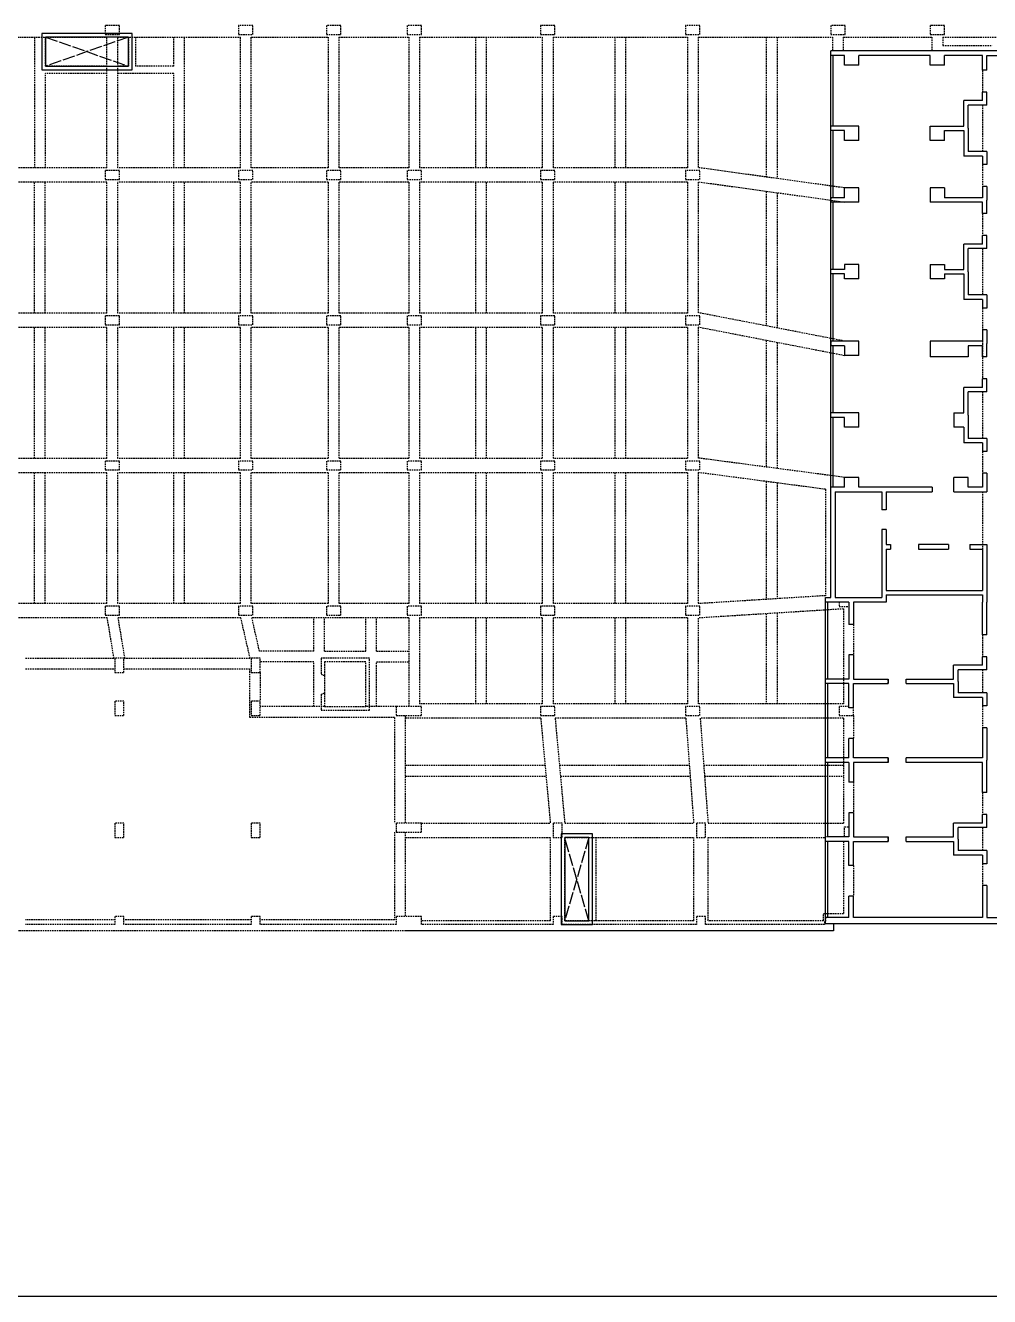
# Model space of a CAD drawing. Header units: millimetres. Extents: x 317501 to 2277231, y -321722 to 1186893.
# Drawn here: x 1970072 to 2023887, y 709518 to 780428 of the extents above; entities that cross this region are included whole.
import ezdxf

# ---------------------------------------------------------------- set-up
doc = ezdxf.new("R2010")
doc.units = ezdxf.units.MM
doc.header["$LTSCALE"] = 57
doc.linetypes.add('XS-지하주차장$0$DDOT', pattern=[14, 12, -1, 0, -1])
doc.linetypes.add('XS-지하주차장$0$HID', pattern=[2.3, 1.5, -0.8])
for name, color, linetype in [('XS-지하주차장$0$AWG', 5, 'XS-지하주차장$0$HID'), ('XS-지하주차장$0$B', 9, 'XS-지하주차장$0$HID'), ('XS-지하주차장$0$DA', 7, 'XS-지하주차장$0$HID'), ('XS-지하주차장$0$EL7', 7, 'Continuous'), ('XS-지하주차장$0$G', 4, 'XS-지하주차장$0$HID'), ('XS-지하주차장$0$OPEN', 9, 'XS-지하주차장$0$DDOT'), ('XS-지하주차장$0$W1-H', 11, 'XS-지하주차장$0$HID'), ('XS-지하주차장$0$W11', 40, 'Continuous'), ('XS-지하주차장$0$WG', 6, 'XS-지하주차장$0$HID')]:
    doc.layers.add(name, color=color, linetype=linetype)
doc.layers.add('XS-지하주차장$0$DEFPOINT', color=144, linetype='Continuous', plot=False)

# ---------------------------------------------------------------- blocks, each defined once
blk = doc.blocks.new('XS-지하주차장$0$B1-W')
at = {"layer": 'XS-지하주차장$0$W1-H'}
for p, q in [((26100, 50110), (26100, 49610)), ((26900, 50110), (26100, 50110)), ((26900, 49610), (26900, 50110)), ((33550, 50110), (33550, 49610)), ((34350, 50110), (33550, 50110)), ((34350, 49610), (34350, 50110)), ((38450, 50110), (38450, 49610)), ((39250, 50110), (38450, 50110)), ((39250, 49610), (39250, 50110)), ((42950, 50110), (42950, 49610)), ((43750, 50110), (42950, 50110)), ((43750, 49610), (43750, 50110)), ((50400, 50110), (50400, 49610)), ((51200, 50110), (50400, 50110)), ((51200, 49610), (51200, 50110)), ((58500, 50110), (58500, 49610)), ((59300, 50110), (58500, 50110)), ((59300, 49610), (59300, 50110)), ((66600, 50110), (66600, 49610)), ((67400, 50110), (66600, 50110)), ((67400, 49610), (67400, 50110)), ((72150, 50110), (72150, 49610)), ((72950, 50110), (72150, 50110)), ((72950, 49610), (72950, 50110)), ((26100, 49610), (26900, 49610)), ((33550, 49610), (34350, 49610)), ((38450, 49610), (39250, 49610)), ((42950, 49610), (43750, 49610)), ((50400, 49610), (51200, 49610)), ((58500, 49610), (59300, 49610)), ((66600, 49610), (67400, 49610)), ((72150, 49610), (72950, 49610)), ((66600, 48440), (66600, 48690)), ((76805, 48690), (66600, 48690)), ((67365, 48440), (66600, 48440)), ((67365, 47890), (67365, 48440)), ((68165, 47890), (68165, 48440)), ((72150, 48440), (68165, 48440)), ((72150, 47890), (72150, 48440)), ((75065, 48440), (72950, 48440)), ((72950, 47890), (72950, 48440)), ((75065, 47615), (75065, 48440)), ((75315, 48440), (76805, 48440)), ((75315, 47615), (75315, 48440)), ((68165, 47890), (67365, 47890)), ((72950, 47890), (72150, 47890)), ((75315, 47615), (75065, 47615)), ((75065, 45915), (75065, 46395)), ((75315, 46395), (75065, 46395)), ((75315, 45665), (75315, 46395)), ((74025, 44495), (74025, 45915)), ((75065, 45915), (74025, 45915)), ((74275, 44370), (74275, 45665)), ((75315, 45665), (74275, 45665)), ((66600, 44245), (66600, 44495)), ((68165, 44495), (66600, 44495)), ((67365, 44245), (66600, 44245)), ((67365, 43695), (67365, 44245)), ((68165, 43695), (68165, 44495)), ((72150, 44495), (74025, 44495)), ((72150, 43695), (72150, 44495)), ((72950, 44245), (74025, 44245)), ((72950, 43695), (72950, 44245)), ((74025, 44245), (74025, 42825)), ((74275, 44370), (74275, 43075)), ((68165, 43695), (67365, 43695)), ((72950, 43695), (72150, 43695)), ((75065, 42825), (74025, 42825)), ((75315, 43075), (74275, 43075)), ((75065, 42825), (75065, 42345)), ((75315, 43075), (75315, 42345)), ((26100, 42010), (26100, 41510)), ((26900, 42010), (26100, 42010)), ((26900, 41510), (26900, 42010)), ((33550, 42010), (33550, 41510)), ((34350, 42010), (33550, 42010)), ((34350, 41510), (34350, 42010)), ((38450, 42010), (38450, 41510)), ((39250, 42010), (38450, 42010)), ((39250, 41510), (39250, 42010)), ((42950, 42010), (42950, 41510)), ((43750, 42010), (42950, 42010)), ((43750, 41510), (43750, 42010)), ((50400, 42010), (50400, 41510)), ((51200, 42010), (50400, 42010)), ((51200, 41510), (51200, 42010)), ((58500, 42010), (58500, 41510)), ((59300, 42010), (58500, 42010)), ((59300, 41510), (59300, 42010)), ((75315, 42345), (75065, 42345)), ((26100, 41510), (26900, 41510)), ((33550, 41510), (34350, 41510)), ((38450, 41510), (39250, 41510)), ((42950, 41510), (43750, 41510)), ((50400, 41510), (51200, 41510)), ((58500, 41510), (59300, 41510)), ((67365, 40495), (66600, 40495)), ((66600, 40495), (66600, 40245)), ((68165, 41045), (67365, 41045)), ((67365, 40495), (67365, 41045)), ((68165, 40245), (68165, 41045)), ((72150, 41045), (72150, 40245)), ((72950, 41045), (72150, 41045)), ((72950, 41045), (72950, 40495)), ((75065, 40495), (72950, 40495)), ((75065, 41125), (75065, 40495)), ((75315, 41125), (75065, 41125)), ((75315, 41125), (75315, 40370)), ((68165, 40245), (66600, 40245)), ((75065, 40245), (72150, 40245)), ((75065, 39615), (75065, 40245)), ((75315, 39615), (75315, 40370)), ((75315, 39615), (75065, 39615)), ((75065, 37915), (75065, 38395)), ((75315, 38395), (75065, 38395)), ((75315, 37665), (75315, 38395)), ((74025, 36495), (74025, 37915)), ((75065, 37915), (74025, 37915)), ((74275, 36370), (74275, 37665)), ((75315, 37665), (74275, 37665)), ((66600, 36245), (66600, 36495)), ((67365, 36495), (66600, 36495)), ((67365, 36245), (66600, 36245)), ((68165, 36770), (67365, 36770)), ((67365, 36770), (67365, 36495)), ((67365, 35970), (67365, 36245)), ((68165, 35970), (68165, 36770)), ((72150, 36770), (72150, 35970)), ((72150, 36770), (72950, 36770)), ((72950, 36770), (72950, 36495)), ((72950, 36495), (74025, 36495)), ((72950, 36245), (74025, 36245)), ((72950, 36245), (72950, 35970)), ((74025, 36245), (74025, 34825)), ((74275, 36370), (74275, 35075)), ((68165, 35970), (67365, 35970)), ((72950, 35970), (72150, 35970)), ((75065, 34825), (74025, 34825)), ((75315, 35075), (74275, 35075)), ((75065, 34825), (75065, 34345)), ((75315, 35075), (75315, 34345)), ((75315, 34345), (75065, 34345)), ((26100, 33910), (26100, 33410)), ((26900, 33910), (26100, 33910)), ((26100, 33410), (26900, 33410)), ((26900, 33410), (26900, 33910)), ((33550, 33910), (33550, 33410)), ((34350, 33910), (33550, 33910)), ((33550, 33410), (34350, 33410)), ((34350, 33410), (34350, 33910)), ((38450, 33910), (38450, 33410)), ((39250, 33910), (38450, 33910)), ((38450, 33410), (39250, 33410)), ((39250, 33410), (39250, 33910)), ((42950, 33910), (42950, 33410)), ((43750, 33910), (42950, 33910)), ((42950, 33410), (43750, 33410)), ((43750, 33410), (43750, 33910)), ((50400, 33910), (50400, 33410)), ((51200, 33910), (50400, 33910)), ((50400, 33410), (51200, 33410)), ((51200, 33410), (51200, 33910)), ((58500, 33910), (58500, 33410)), ((59300, 33910), (58500, 33910)), ((58500, 33410), (59300, 33410)), ((59300, 33410), (59300, 33910)), ((75065, 33125), (75065, 32495)), ((75315, 33125), (75065, 33125)), ((75315, 33125), (75315, 32370)), ((68165, 32495), (66600, 32495)), ((66600, 32495), (66600, 32245)), ((67365, 32245), (66600, 32245)), ((67365, 32245), (67365, 31695)), ((68165, 31695), (68165, 32495)), ((75065, 32495), (72150, 32495)), ((72150, 32495), (72150, 31615)), ((75065, 32245), (74275, 32245)), ((74275, 32245), (74275, 31615)), ((75065, 31615), (75065, 32245)), ((75315, 31615), (75315, 32370)), ((68165, 31695), (67365, 31695)), ((74275, 31615), (72150, 31615)), ((75315, 31615), (75065, 31615)), ((74025, 28495), (74025, 29915)), ((75065, 29915), (74025, 29915)), ((75065, 29915), (75065, 30395)), ((75315, 30395), (75065, 30395)), ((75315, 29665), (75315, 30395)), ((74275, 28370), (74275, 29665)), ((75315, 29665), (74275, 29665)), ((66600, 28245), (66600, 28495)), ((68165, 28495), (66600, 28495)), ((68165, 27695), (68165, 28495)), ((73475, 28495), (74025, 28495)), ((73475, 28495), (73475, 27695)), ((74275, 28370), (74275, 27075)), ((67365, 28245), (66600, 28245)), ((67365, 27695), (67365, 28245)), ((68165, 27695), (67365, 27695)), ((74025, 27695), (73475, 27695)), ((74025, 27695), (74025, 26825)), ((75315, 27075), (74275, 27075)), ((75315, 27075), (75315, 26345)), ((75065, 26825), (74025, 26825)), ((75065, 26825), (75065, 26345)), ((75315, 26345), (75065, 26345)), ((26100, 25810), (26100, 25310)), ((26900, 25810), (26100, 25810)), ((26900, 25310), (26900, 25810)), ((33550, 25810), (33550, 25310)), ((34350, 25810), (33550, 25810)), ((34350, 25310), (34350, 25810)), ((38450, 25810), (38450, 25310)), ((39250, 25810), (38450, 25810)), ((39250, 25310), (39250, 25810)), ((42950, 25810), (42950, 25310)), ((43750, 25810), (42950, 25810)), ((43750, 25310), (43750, 25810)), ((50400, 25810), (50400, 25310)), ((51200, 25810), (50400, 25810)), ((51200, 25310), (51200, 25810)), ((58500, 25810), (58500, 25310)), ((59300, 25810), (58500, 25810)), ((59300, 25310), (59300, 25810)), ((26100, 25310), (26900, 25310)), ((33550, 25310), (34350, 25310)), ((38450, 25310), (39250, 25310)), ((42950, 25310), (43750, 25310)), ((50400, 25310), (51200, 25310)), ((58500, 25310), (59300, 25310)), ((68165, 24895), (67365, 24895)), ((67365, 24345), (67365, 24895)), ((68165, 24345), (68165, 24895)), ((74275, 24895), (73475, 24895)), ((73475, 24095), (73475, 24895)), ((74275, 24345), (74275, 24895)), ((75065, 25125), (75065, 24345)), ((75315, 25125), (75065, 25125)), ((75315, 25125), (75315, 24095)), ((67365, 24345), (66600, 24345)), ((66600, 18195), (66600, 24345)), ((72265, 24345), (68165, 24345)), ((72265, 24345), (72265, 24095)), ((75065, 24345), (74275, 24345)), ((66850, 24095), (69450, 24095)), ((66850, 24095), (66850, 18195)), ((69450, 24095), (69450, 23095)), ((69700, 24095), (72265, 24095)), ((69700, 24095), (69700, 23095)), ((73475, 24095), (75315, 24095)), ((69700, 23095), (69450, 23095)), ((69450, 21985), (69450, 18195)), ((69700, 21985), (69450, 21985)), ((69700, 21985), (69700, 21145)), ((69700, 21145), (69930, 21145)), ((69700, 20895), (69700, 18595)), ((69700, 20895), (69930, 20895)), ((69930, 21145), (69930, 20895)), ((73165, 21145), (71500, 21145)), ((71500, 21145), (71500, 20895)), ((71500, 20895), (73165, 20895)), ((73165, 21145), (73165, 20895)), ((74355, 21145), (75315, 21145)), ((74355, 21145), (74355, 20895)), ((74355, 20895), (75065, 20895)), ((75065, 20895), (75065, 18595)), ((75315, 21145), (75315, 17945)), ((69700, 18595), (75065, 18595)), ((66300, 17945), (66300, 18195)), ((66300, 18195), (66600, 18195)), ((67065, 17945), (66300, 17945)), ((66850, 18195), (69450, 18195)), ((67065, 17945), (67065, 17695)), ((67865, 17945), (67865, 16700)), ((69700, 17945), (67865, 17945)), ((69700, 18345), (69700, 17945)), ((69700, 18345), (75065, 18345)), ((75065, 18345), (75065, 17945)), ((75065, 16115), (75065, 17945)), ((75315, 16115), (75315, 17945)), ((26100, 17710), (26100, 17210)), ((26900, 17710), (26100, 17710)), ((26100, 17210), (26900, 17210)), ((26900, 17210), (26900, 17710)), ((33550, 17710), (33550, 17210)), ((34350, 17710), (33550, 17710)), ((33550, 17210), (34350, 17210)), ((34350, 17210), (34350, 17710)), ((38450, 17710), (38450, 17210)), ((39250, 17710), (38450, 17710)), ((38450, 17210), (39250, 17210)), ((39250, 17210), (39250, 17710)), ((42950, 17710), (42950, 17210)), ((43750, 17710), (42950, 17710)), ((42950, 17210), (43750, 17210)), ((43750, 17210), (43750, 17710)), ((50400, 17710), (50400, 17210)), ((51200, 17710), (50400, 17710)), ((50400, 17210), (51200, 17210)), ((51200, 17210), (51200, 17710)), ((58500, 17710), (58500, 17210)), ((59300, 17710), (58500, 17710)), ((58500, 17210), (59300, 17210)), ((59300, 17210), (59300, 17710)), ((67065, 17695), (67615, 17695)), ((67615, 17695), (67615, 16700)), ((67865, 16700), (67615, 16700)), ((75315, 16115), (75065, 16115)), ((67865, 14990), (67615, 14990)), ((67615, 14990), (67615, 13645)), ((67865, 14990), (67865, 13645)), ((75065, 14415), (75065, 14895)), ((75315, 14895), (75065, 14895)), ((75315, 14165), (75315, 14895)), ((27150, 14810), (26650, 14810)), ((26650, 14810), (26650, 14010)), ((27150, 14010), (27150, 14810)), ((34750, 14810), (34250, 14810)), ((34250, 14810), (34250, 14010)), ((34750, 14010), (34750, 14810)), ((40850, 14810), (38150, 14810)), ((38150, 14810), (38150, 13915)), ((40650, 14610), (38350, 14610)), ((38350, 14610), (38350, 13865)), ((40650, 12110), (40650, 14610)), ((40850, 11910), (40850, 14810)), ((73455, 13645), (73455, 14415)), ((75065, 14415), (73455, 14415)), ((26650, 14010), (27150, 14010)), ((34250, 14010), (34750, 14010)), ((38150, 13915), (38300, 13865)), ((38300, 13865), (38350, 13865)), ((66300, 13395), (66300, 13645)), ((67615, 13645), (66300, 13645)), ((67865, 13645), (69800, 13645)), ((69800, 13395), (69800, 13645)), ((70800, 13645), (73455, 13645)), ((70800, 13395), (70800, 13645)), ((73705, 13520), (73705, 14165)), ((75315, 14165), (73705, 14165)), ((73705, 13520), (73705, 12875)), ((38150, 12805), (38300, 12855)), ((38150, 12805), (38150, 11910)), ((38300, 12855), (38350, 12855)), ((38350, 12855), (38350, 12110)), ((67615, 13395), (66300, 13395)), ((67615, 12110), (67615, 13395)), ((67865, 12110), (67865, 13395)), ((67865, 13395), (69800, 13395)), ((70800, 13395), (73455, 13395)), ((73455, 13395), (73455, 12625)), ((75315, 12875), (73705, 12875)), ((75315, 12875), (75315, 12145)), ((27150, 12410), (26650, 12410)), ((26650, 12410), (26650, 11610)), ((27150, 11610), (27150, 12410)), ((34750, 12410), (34250, 12410)), ((34250, 12410), (34250, 11610)), ((34750, 11610), (34750, 12410)), ((38350, 12110), (40650, 12110)), ((42350, 12110), (42350, 11610)), ((43750, 12110), (42350, 12110)), ((43750, 11610), (43750, 12110)), ((50400, 12110), (50400, 11610)), ((51200, 12110), (50400, 12110)), ((51200, 11610), (51200, 12110)), ((58500, 12110), (58500, 11610)), ((59300, 12110), (58500, 12110)), ((59300, 11610), (59300, 12110)), ((67615, 12110), (67065, 12110)), ((67065, 12110), (67065, 11610)), ((67865, 11610), (67865, 12110)), ((75065, 12625), (73455, 12625)), ((75065, 12625), (75065, 12145)), ((75315, 12145), (75065, 12145)), ((26650, 11610), (27150, 11610)), ((34250, 11610), (34750, 11610)), ((38150, 11910), (40850, 11910)), ((42350, 11610), (43750, 11610)), ((50400, 11610), (51200, 11610)), ((58500, 11610), (59300, 11610)), ((67065, 11610), (67865, 11610)), ((75065, 10925), (75065, 9245)), ((75315, 10925), (75065, 10925)), ((75315, 10925), (75315, 9120)), ((67865, 10340), (67615, 10340)), ((67615, 9245), (67615, 10340)), ((67865, 9245), (67865, 10340)), ((66300, 8995), (66300, 9245)), ((67615, 9245), (66300, 9245)), ((69800, 9245), (67865, 9245)), ((69800, 8995), (69800, 9245)), ((75065, 9245), (70800, 9245)), ((70800, 8995), (70800, 9245)), ((67615, 8995), (66300, 8995)), ((67615, 8995), (67615, 7900)), ((67865, 8995), (67865, 7900)), ((69800, 8995), (67865, 8995)), ((75065, 8995), (70800, 8995)), ((75065, 7315), (75065, 8995)), ((75315, 7315), (75315, 9120)), ((67865, 7900), (67615, 7900)), ((75315, 7315), (75065, 7315)), ((67865, 6190), (67615, 6190)), ((67615, 6190), (67615, 5395)), ((67865, 6190), (67865, 4845)), ((75065, 5615), (75065, 6095)), ((75315, 6095), (75065, 6095)), ((75315, 5365), (75315, 6095)), ((27150, 5610), (26650, 5610)), ((26650, 5610), (26650, 4810)), ((27150, 4810), (27150, 5610)), ((34750, 5610), (34250, 5610)), ((34250, 5610), (34250, 4810)), ((34750, 4810), (34750, 5610)), ((42350, 5610), (42350, 5110)), ((43750, 5610), (42350, 5610)), ((42350, 5110), (43750, 5110)), ((43750, 5110), (43750, 5610)), ((51600, 5610), (51100, 5610)), ((51100, 5610), (51100, 4810)), ((51600, 4810), (51600, 5610)), ((59600, 5610), (59100, 5610)), ((59100, 5610), (59100, 4810)), ((59600, 4810), (59600, 5610)), ((67365, 4845), (67365, 5395)), ((67365, 5395), (67615, 5395)), ((73455, 4845), (73455, 5615)), ((75065, 5615), (73455, 5615)), ((73705, 4720), (73705, 5365)), ((75315, 5365), (73705, 5365)), ((26650, 4810), (27150, 4810)), ((34250, 4810), (34750, 4810)), ((51100, 4810), (51600, 4810)), ((59100, 4810), (59600, 4810)), ((66300, 4595), (66300, 4845)), ((67365, 4845), (66300, 4845)), ((67615, 4595), (66300, 4595)), ((67615, 3250), (67615, 4595)), ((67865, 4845), (69800, 4845)), ((67865, 3250), (67865, 4595)), ((67865, 4595), (69800, 4595)), ((69800, 4595), (69800, 4845)), ((70800, 4845), (73455, 4845)), ((70800, 4595), (70800, 4845)), ((70800, 4595), (73455, 4595)), ((73455, 4595), (73455, 3825)), ((73705, 4720), (73705, 4075)), ((75065, 3825), (73455, 3825)), ((75315, 4075), (73705, 4075)), ((75065, 3825), (75065, 3345)), ((75315, 4075), (75315, 3345)), ((67865, 3250), (67615, 3250)), ((75315, 3345), (75065, 3345)), ((67865, 1540), (67615, 1540)), ((67615, 350), (67615, 1540)), ((67865, 350), (67865, 1540)), ((75065, 2125), (75065, 350)), ((75315, 2125), (75065, 2125)), ((75315, 2125), (75315, 350)), ((27150, 410), (26650, 410)), ((26650, 410), (26650, -40)), ((27150, -40), (27150, 410)), ((34750, 410), (34250, 410)), ((34250, 410), (34250, -40)), ((34750, -40), (34750, 410)), ((43750, 410), (42350, 410)), ((42350, 410), (42350, -40)), ((43750, -40), (43750, 410)), ((51600, 410), (51100, 410)), ((51100, 410), (51100, -40)), ((51600, -40), (51600, 410)), ((59600, 410), (59100, 410)), ((59100, 410), (59100, -40)), ((59600, -40), (59600, 410)), ((66300, 110), (66250, 110)), ((66250, 110), (66250, -40)), ((67615, 350), (66300, 350)), ((66300, 350), (66300, 110)), ((75065, 350), (67865, 350)), ((75315, 350), (76805, 350)), ((66750, -390), (10505, -390)), ((26650, -40), (21650, -40)), ((34250, -40), (27150, -40)), ((42350, -40), (34750, -40)), ((51100, -40), (43750, -40)), ((59100, -40), (51600, -40)), ((66250, -40), (59600, -40)), ((76355, 0), (66750, 0)), ((66750, 0), (66750, -390))]:
    blk.add_line(p, q, dxfattribs=at)
blk = doc.blocks.new('XS-지하주차장$0$104')
at = {"layer": 'XS-지하주차장$0$W11'}
for p, q in [((0, 10205), (24885, 10205)), ((0, 10205), (0, 0)), ((250, 8715), (250, 10065)), ((250, 10065), (24885, 10065)), ((24885, 10265), (30045, 10265)), ((24885, 10265), (24885, 10205)), ((24885, 10065), (48340, 10065)), ((30045, 10265), (30045, 10205)), ((30045, 10205), (48690, 10205)), ((48340, 8715), (48340, 10065)), ((48690, 10205), (48690, -300)), ((1075, 8715), (250, 8715)), ((1075, 8715), (1075, 8465)), ((3025, 8715), (2295, 8715)), ((2295, 8715), (2295, 8465)), ((3025, 8715), (3025, 7675)), ((5615, 8715), (6345, 8715)), ((5615, 8715), (5615, 7675)), ((6345, 8715), (6345, 8465)), ((7565, 8715), (8320, 8715)), ((7565, 8715), (7565, 8465)), ((9075, 8715), (8320, 8715)), ((9075, 8715), (9075, 8465)), ((11025, 8715), (10295, 8715)), ((10295, 8715), (10295, 8465)), ((11025, 8715), (11025, 7675)), ((13615, 8715), (14345, 8715)), ((13615, 8715), (13615, 7675)), ((14345, 8715), (14345, 8465)), ((15565, 8715), (16320, 8715)), ((15565, 8715), (15565, 8465)), ((17075, 8715), (16320, 8715)), ((17075, 8715), (17075, 8465)), ((19025, 8715), (18295, 8715)), ((18295, 8715), (18295, 8465)), ((19025, 8715), (19025, 7675)), ((21615, 8715), (22345, 8715)), ((21615, 8715), (21615, 7675)), ((22345, 8715), (22345, 8465)), ((23565, 8715), (24595, 8715)), ((23565, 8715), (23565, 8465)), ((24595, 6875), (24595, 8715)), ((27545, 8715), (30745, 8715)), ((27545, 7755), (27545, 8715)), ((32575, 8715), (30745, 8715)), ((32575, 8715), (32575, 8465)), ((34525, 8715), (33795, 8715)), ((33795, 8715), (33795, 8465)), ((34525, 8715), (34525, 7105)), ((35815, 8715), (36545, 8715)), ((35815, 8715), (35815, 7105)), ((36545, 8715), (36545, 8465)), ((37765, 8715), (39570, 8715)), ((37765, 8715), (37765, 8465)), ((41375, 8715), (39570, 8715)), ((41375, 8715), (41375, 8465)), ((43325, 8715), (42595, 8715)), ((42595, 8715), (42595, 8465)), ((43325, 8715), (43325, 7105)), ((44615, 8715), (45345, 8715)), ((44615, 8715), (44615, 7105)), ((45345, 8715), (45345, 8465)), ((46565, 8715), (48340, 8715)), ((46565, 8715), (46565, 8465)), ((1075, 8465), (250, 8465)), ((250, 8465), (250, 6350)), ((2775, 8465), (2295, 8465)), ((2775, 8465), (2775, 7425)), ((5865, 8465), (6345, 8465)), ((5865, 8465), (5865, 7425)), ((7565, 8465), (8195, 8465)), ((8195, 8465), (8195, 6350)), ((8445, 8465), (8445, 5550)), ((9075, 8465), (8445, 8465)), ((10775, 8465), (10295, 8465)), ((10775, 8465), (10775, 7425)), ((13865, 8465), (14345, 8465)), ((13865, 8465), (13865, 7425)), ((15565, 8465), (16195, 8465)), ((16195, 8465), (16195, 5550)), ((16445, 8465), (16445, 7675)), ((17075, 8465), (16445, 8465)), ((18775, 8465), (18295, 8465)), ((18775, 8465), (18775, 7425)), ((21865, 8465), (22345, 8465)), ((21865, 8465), (21865, 7425)), ((23565, 8465), (24345, 8465)), ((24345, 8465), (24345, 7675)), ((27795, 8465), (30095, 8465)), ((27795, 7755), (27795, 8465)), ((30095, 3100), (30095, 8465)), ((30345, 3100), (30345, 8465)), ((30345, 8465), (30745, 8465)), ((32575, 8465), (30745, 8465)), ((34275, 8465), (33795, 8465)), ((34275, 8465), (34275, 6855)), ((36065, 8465), (36545, 8465)), ((36065, 8465), (36065, 6855)), ((37765, 8465), (39445, 8465)), ((39445, 8465), (39445, 4200)), ((39695, 8465), (39695, 4200)), ((41375, 8465), (39695, 8465)), ((43075, 8465), (42595, 8465)), ((43075, 8465), (43075, 6855)), ((44865, 8465), (45345, 8465)), ((44865, 8465), (44865, 6855)), ((46565, 8465), (48340, 8465)), ((48340, 8465), (48340, 1265)), ((4195, 7425), (2775, 7425)), ((4320, 7675), (3025, 7675)), ((4195, 5550), (4195, 7425)), ((4320, 7675), (5615, 7675)), ((4445, 7425), (5865, 7425)), ((4445, 6350), (4445, 7425)), ((12195, 7425), (10775, 7425)), ((12320, 7675), (11025, 7675)), ((12195, 6350), (12195, 7425)), ((12320, 7675), (13615, 7675)), ((12445, 6350), (12445, 7425)), ((12445, 7425), (13865, 7425)), ((16445, 7675), (17075, 7675)), ((17075, 7675), (17075, 5550)), ((20195, 7425), (18775, 7425)), ((20320, 7675), (19025, 7675)), ((20195, 6875), (20195, 7425)), ((20320, 7675), (21615, 7675)), ((20995, 7425), (21865, 7425)), ((20995, 7425), (20995, 6875)), ((24345, 7675), (23795, 7675)), ((23795, 7675), (23795, 6875)), ((27545, 7755), (27795, 7755)), ((35170, 7105), (34525, 7105)), ((35170, 7105), (35815, 7105)), ((43970, 7105), (43325, 7105)), ((43970, 7105), (44615, 7105)), ((20195, 6875), (20995, 6875)), ((24595, 6875), (23795, 6875)), ((27545, 6565), (27545, 4900)), ((27545, 6565), (27795, 6565)), ((27795, 4900), (27795, 6565)), ((35045, 6855), (34275, 6855)), ((35045, 4200), (35045, 6855)), ((35295, 6855), (36065, 6855)), ((35295, 4200), (35295, 6855)), ((43845, 6855), (43075, 6855)), ((43845, 4200), (43845, 6855)), ((44095, 6855), (44865, 6855)), ((44095, 4200), (44095, 6855)), ((800, 6350), (250, 6350)), ((800, 6350), (800, 5550)), ((4995, 6350), (4445, 6350)), ((4995, 6350), (4995, 5550)), ((7645, 6350), (8195, 6350)), ((7645, 6350), (7645, 5550)), ((11920, 6350), (12195, 6350)), ((11920, 5550), (11920, 6350)), ((12445, 6350), (12720, 6350)), ((12720, 6350), (12720, 5550)), ((250, 5550), (250, 1565)), ((800, 5550), (250, 5550)), ((4995, 5550), (4195, 5550)), ((7645, 5550), (8445, 5550)), ((11920, 5550), (12720, 5550)), ((16195, 5550), (17075, 5550)), ((24345, 5665), (24345, 1565)), ((24345, 5665), (24595, 5665)), ((24595, 3100), (24595, 5665)), ((27545, 4900), (27795, 4900)), ((35295, 4200), (35045, 4200)), ((39695, 4200), (39445, 4200)), ((44095, 4200), (43845, 4200)), ((24595, 3100), (25595, 3100)), ((24595, 250), (24595, 2850)), ((24595, 2850), (25595, 2850)), ((25595, 3100), (25595, 2850)), ((26705, 3100), (27545, 3100)), ((26705, 3100), (26705, 2850)), ((26705, 2850), (30495, 2850)), ((27545, 3330), (27795, 3330)), ((27545, 3100), (27545, 3330)), ((27795, 3100), (27795, 3330)), ((27795, 3100), (30095, 3100)), ((30345, 3100), (30745, 3100)), ((30495, 250), (30495, 2850)), ((30745, 3100), (30745, 1265)), ((35045, 1265), (35045, 3200)), ((35045, 3200), (35295, 3200)), ((35295, 1265), (35295, 3200)), ((39445, 3200), (39695, 3200)), ((39445, 3200), (39445, 1265)), ((39695, 3200), (39695, 1265)), ((43845, 1265), (43845, 3200)), ((43845, 3200), (44095, 3200)), ((44095, 1265), (44095, 3200)), ((800, 1565), (250, 1565)), ((800, 1565), (800, 765)), ((4995, 1565), (4195, 1565)), ((4195, 1565), (4195, 140)), ((4995, 1565), (4995, 765)), ((8445, 1565), (7645, 1565)), ((7645, 1565), (7645, 765)), ((8445, 1565), (8445, 140)), ((12720, 1565), (11920, 1565)), ((11920, 1565), (11920, 765)), ((12720, 1565), (12720, 765)), ((16995, 1565), (16195, 1565)), ((16195, 1565), (16195, 140)), ((16995, 1565), (16995, 765)), ((20995, 1565), (20195, 1565)), ((20195, 1565), (20195, 140)), ((20995, 1565), (20995, 765)), ((24345, 1565), (23795, 1565)), ((23795, 1565), (23795, 765)), ((800, 765), (250, 765)), ((250, 765), (250, 140)), ((4995, 765), (4445, 765)), ((4445, 765), (4445, 140)), ((8195, 765), (7645, 765)), ((8195, 765), (8195, 140)), ((11920, 765), (12195, 765)), ((12195, 765), (12195, 140)), ((12720, 765), (12445, 765)), ((12445, 765), (12445, 140)), ((16445, 765), (16445, 140)), ((16445, 765), (16995, 765)), ((20995, 765), (20445, 765)), ((20445, 765), (20445, 140)), ((24345, 765), (23795, 765)), ((24345, 765), (24345, 140)), ((30745, 1265), (31990, 1265)), ((30745, 1015), (30745, -160)), ((30745, 1015), (31980, 1015)), ((31990, 1265), (31990, 1015)), ((33700, 1265), (35045, 1265)), ((33700, 1265), (33700, 1015)), ((33700, 1015), (35045, 1015)), ((35045, 1015), (35045, -160)), ((36640, 1265), (35295, 1265)), ((36640, 1015), (35295, 1015)), ((35295, 1015), (35295, -160)), ((36640, 1265), (36640, 1015)), ((39445, 1265), (38350, 1265)), ((38350, 1265), (38350, 1015)), ((39445, 1015), (38350, 1015)), ((39445, 1015), (39445, -160)), ((39695, 1265), (40790, 1265)), ((39695, 1015), (39695, -160)), ((39695, 1015), (40790, 1015)), ((40790, 1265), (40790, 1015)), ((42500, 1265), (43845, 1265)), ((42500, 1265), (42500, 1015)), ((42500, 1015), (43845, 1015)), ((43845, 1015), (43845, -160)), ((45440, 1265), (44095, 1265)), ((45440, 1015), (44095, 1015)), ((44095, 1015), (44095, -160)), ((45440, 1265), (45440, 1015)), ((48340, 1265), (47150, 1265)), ((47150, 1265), (47150, 1015)), ((48340, 1015), (47150, 1015)), ((48340, 1015), (48340, -160)), ((4195, 140), (250, 140)), ((8195, 140), (4445, 140)), ((12195, 140), (8445, 140)), ((16195, 140), (12445, 140)), ((20195, 140), (16445, 140)), ((24345, 140), (20445, 140)), ((24595, 250), (30495, 250)), ((30495, 0), (0, 0)), ((30495, -300), (30495, 0)), ((48690, -300), (30495, -300)), ((35045, -160), (30745, -160)), ((39445, -160), (35295, -160)), ((43845, -160), (39695, -160)), ((48340, -160), (44095, -160))]:
    blk.add_line(p, q, dxfattribs=at)

msp = doc.modelspace()

# ---------------------------------------------------------------- linework, layer by layer
at = {"layer": 'XS-지하주차장$0$AWG'}
for p, q in [((2021271.6, 779307.6), (2024036.6, 779307.6)), ((2023486.6, 777932.6), (2023486.6, 776712.6)), ((2023486.6, 775982.6), (2023486.6, 773392.6)), ((2023486.6, 772662.6), (2023486.6, 771442.6)), ((2023486.6, 769932.6), (2023486.6, 768712.6)), ((2023486.6, 767982.6), (2023486.6, 765392.6)), ((2023486.6, 764662.6), (2023486.6, 760712.6)), ((2023486.6, 759982.6), (2023486.6, 757392.6)), ((2023486.6, 756662.6), (2023486.6, 755442.6)), ((2014721.6, 754549.7), (2014721.6, 748615.6)), ((2023486.6, 754412.6), (2023486.6, 751212.6)), ((2015736.6, 747877.4), (2015736.6, 742577.6)), ((2016286.6, 747017.6), (2016286.6, 745307.6)), ((2023486.6, 746432.6), (2023486.6, 745212.6)), ((2023486.6, 744482.6), (2023486.6, 743192.6)), ((2023486.6, 742462.6), (2023486.6, 741242.6)), ((2015736.6, 741777.6), (2015736.6, 735927.6)), ((2016286.6, 741927.6), (2016286.6, 740657.6)), ((2016286.6, 738217.6), (2016286.6, 736507.6)), ((2023486.6, 737632.6), (2023486.6, 736412.6)), ((2023486.6, 735682.6), (2023486.6, 734392.6)), ((2015736.6, 734912.6), (2015736.6, 730867.6)), ((2016286.6, 733567.6), (2016286.6, 731857.6)), ((2023486.6, 733662.6), (2023486.6, 732442.6))]:
    msp.add_line(p, q, dxfattribs=at)
at = {"layer": 'XS-지하주차장$0$B'}
for p, q in [((1970596.6, 772477.6), (1970596.6, 779777.6)), ((1971196.6, 778152.6), (1971196.6, 779777.6)), ((1975821.6, 779777.6), (1975821.6, 778152.6)), ((1976221.6, 779777.6), (1976221.6, 778152.6)), ((1978346.6, 778152.6), (1978346.6, 779777.6)), ((1978946.6, 772477.6), (1978946.6, 779777.6)), ((1995196.6, 779777.6), (1995196.6, 772477.6)), ((1995796.6, 779777.6), (1995796.6, 772477.6)), ((2002971.6, 779777.6), (2002971.6, 772477.6)), ((2003571.6, 779777.6), (2003571.6, 772477.6)), ((2011421.6, 779777.6), (2011421.6, 771972.6)), ((2012021.6, 779777.6), (2012021.6, 771889.7)), ((1974621.6, 778152.6), (1971196.6, 778152.6)), ((1975821.6, 778152.6), (1975221.6, 778152.6)), ((1978346.6, 778152.6), (1976221.6, 778152.6)), ((1974621.6, 777752.6), (1971196.6, 777752.6)), ((1971196.6, 772477.6), (1971196.6, 777752.6)), ((1978346.6, 777752.6), (1975221.6, 777752.6)), ((1978346.6, 772477.6), (1978346.6, 777752.6)), ((1970571.6, 764377.6), (1970571.6, 771677.6)), ((1971171.6, 764377.6), (1971171.6, 771677.6)), ((1978346.6, 764377.6), (1978346.6, 771677.6)), ((1978946.6, 764377.6), (1978946.6, 771677.6)), ((1995196.6, 771677.6), (1995196.6, 764377.6)), ((1995796.6, 771677.6), (1995796.6, 764377.6)), ((2002971.6, 771677.6), (2002971.6, 764377.6)), ((2003571.6, 771677.6), (2003571.6, 764377.6)), ((2011421.6, 771165), (2011421.6, 763670.9)), ((2012021.6, 771082), (2012021.6, 763554.5)), ((1970571.6, 756277.6), (1970571.6, 763577.6)), ((1971171.6, 756277.6), (1971171.6, 763577.6)), ((1978346.6, 756277.6), (1978346.6, 763577.6)), ((1978946.6, 756277.6), (1978946.6, 763577.6)), ((1995196.6, 763577.6), (1995196.6, 756277.6)), ((1995796.6, 763577.6), (1995796.6, 756277.6)), ((2002971.6, 763577.6), (2002971.6, 756277.6)), ((2003571.6, 763577.6), (2003571.6, 756277.6)), ((2011421.6, 762856), (2011421.6, 755795.1)), ((2012021.6, 762739.6), (2012021.6, 755715.9)), ((1970571.6, 748177.6), (1970571.6, 755477.6)), ((1971171.6, 748177.6), (1971171.6, 755477.6)), ((1978346.6, 748177.6), (1978346.6, 755477.6)), ((1978946.6, 748177.6), (1978946.6, 755477.6)), ((1995196.6, 755477.6), (1995196.6, 748177.6)), ((1995796.6, 755477.6), (1995796.6, 748177.6)), ((2002971.6, 755477.6), (2002971.6, 748177.6)), ((2003571.6, 755477.6), (2003571.6, 748177.6)), ((2011421.6, 754988.1), (2011421.6, 748408.2)), ((2012021.6, 754908.9), (2012021.6, 748445.7)), ((2011421.6, 747606.6), (2011421.6, 742577.6)), ((2012021.6, 747644.1), (2012021.6, 742577.6)), ((1986171.6, 745527.6), (1986171.6, 747377.6)), ((1986771.6, 745527.6), (1986771.6, 747377.6)), ((1989071.6, 745527.6), (1989071.6, 747377.6)), ((1989671.6, 745527.6), (1989671.6, 747377.6)), ((1995196.6, 747377.6), (1995196.6, 742577.6)), ((1995796.6, 747377.6), (1995796.6, 742577.6)), ((2002971.6, 747377.6), (2002971.6, 742577.6)), ((2003571.6, 747377.6), (2003571.6, 742577.6)), ((1986171.6, 745527.6), (1983137.7, 745527.6)), ((1986771.6, 745527.6), (1989071.6, 745527.6)), ((1989671.6, 745527.6), (1991471.6, 745527.6)), ((1986171.6, 744927.6), (1983171.6, 744927.6)), ((1986171.6, 742427.6), (1986171.6, 744927.6)), ((1989671.6, 744927.6), (1991471.6, 744927.6)), ((1989671.6, 742427.6), (1989671.6, 744927.6)), ((1986771.6, 744182.6), (1986771.6, 743172.6)), ((1991271.6, 739152.6), (1999074.3, 739152.6)), ((1999877.7, 739152.6), (2007128.6, 739152.6)), ((2007930.9, 739152.6), (2015736.6, 739152.6)), ((1991271.6, 738552.6), (1999129.3, 738552.6)), ((1999932.7, 738552.6), (2007173.6, 738552.6)), ((2007975.9, 738552.6), (2015736.6, 738552.6)), ((2001521.6, 730477.6), (2001521.6, 735127.6)), ((2001921.6, 730477.6), (2001921.6, 735127.6))]:
    msp.add_line(p, q, dxfattribs=at)
at = {"layer": 'XS-지하주차장$0$DA', "linetype": 'Continuous'}
for points in [[(1976021.6, 777952.6), (1976021.6, 779977.6), (1970996.6, 779977.6), (1970996.6, 777952.6)], [(1999971.6, 730277.6), (2001721.6, 730277.6), (2001721.6, 735327.6), (1999971.6, 735327.6)]]:
    msp.add_lwpolyline(points, close=True, dxfattribs=at)
for points in [[(1975821.6, 778152.6), (1975821.6, 779777.6), (1971196.6, 779777.6), (1971196.6, 778152.6), (1975821.6, 778152.6)], [(2000171.6, 730477.6), (2001521.6, 730477.6), (2001521.6, 735127.6), (2000171.6, 735127.6), (2000171.6, 730477.6)]]:
    msp.add_lwpolyline(points, dxfattribs=at)
at = {"layer": 'XS-지하주차장$0$DEFPOINT'}
msp.add_lwpolyline([(1912921.6, 709517.6), (1912921.6, 904517.6), (2136901.6, 904517.6), (2136901.6, 709517.6)], close=True, dxfattribs=at)
at = {"layer": 'XS-지하주차장$0$EL7'}
msp.add_lwpolyline([(2015171.6, 730317.6), (2015171.6, 729927.6), (1991271.6, 729927.6)], dxfattribs=at)
at = {"layer": 'XS-지하주차장$0$G'}
for p, q in [((1967121.6, 779777.6), (1974621.6, 779777.6)), ((1974621.6, 772477.6), (1974621.6, 779777.6)), ((1975221.6, 779777.6), (1982071.6, 779777.6)), ((1975221.6, 772477.6), (1975221.6, 779777.6)), ((1982071.6, 772477.6), (1982071.6, 779777.6)), ((1982671.6, 772477.6), (1982671.6, 779777.6)), ((1982671.6, 779777.6), (1986971.6, 779777.6)), ((1986971.6, 779777.6), (1986971.6, 772477.6)), ((1987571.6, 779777.6), (1991471.6, 779777.6)), ((1987571.6, 779777.6), (1987571.6, 772477.6)), ((1991471.6, 779777.6), (1991471.6, 772477.6)), ((1992071.6, 779777.6), (1998921.6, 779777.6)), ((1992071.6, 779777.6), (1992071.6, 772477.6)), ((1998921.6, 779777.6), (1998921.6, 772477.6)), ((1999521.6, 779777.6), (1999521.6, 772477.6)), ((1999521.6, 779777.6), (2007021.6, 779777.6)), ((2007021.6, 779777.6), (2007021.6, 772477.6)), ((2007621.6, 779777.6), (2015121.6, 779777.6)), ((2007621.6, 779777.6), (2007621.6, 772495.2)), ((2015121.6, 779777.6), (2015121.6, 779007.6)), ((2015721.6, 779777.6), (2020671.6, 779777.6)), ((2015721.6, 779777.6), (2015721.6, 779007.6)), ((2020671.6, 779777.6), (2020671.6, 779007.6)), ((2021271.6, 779777.6), (2025121.6, 779777.6)), ((2021271.6, 779777.6), (2021271.6, 779307.6)), ((1974621.6, 772477.6), (1967121.6, 772477.6)), ((1982071.6, 772477.6), (1975221.6, 772477.6)), ((1986971.6, 772477.6), (1982671.6, 772477.6)), ((1991471.6, 772477.6), (1987571.6, 772477.6)), ((1998921.6, 772477.6), (1992071.6, 772477.6)), ((2007021.6, 772477.6), (1999521.6, 772477.6)), ((2015786.6, 771366.4), (2007621.6, 772495.2)), ((1974621.6, 771677.6), (1967121.6, 771677.6)), ((1974621.6, 764377.6), (1974621.6, 771677.6)), ((1975221.6, 764377.6), (1975221.6, 771677.6)), ((1982071.6, 771677.6), (1975221.6, 771677.6)), ((1982071.6, 764377.6), (1982071.6, 771677.6)), ((1982671.6, 764377.6), (1982671.6, 771677.6)), ((1986971.6, 771677.6), (1982671.6, 771677.6)), ((1986971.6, 771677.6), (1986971.6, 764377.6)), ((1987571.6, 771677.6), (1987571.6, 764377.6)), ((1991471.6, 771677.6), (1987571.6, 771677.6)), ((1991471.6, 771677.6), (1991471.6, 764377.6)), ((1992071.6, 771677.6), (1992071.6, 764377.6)), ((1998921.6, 771677.6), (1992071.6, 771677.6)), ((1998921.6, 771677.6), (1998921.6, 764377.6)), ((1999521.6, 771677.6), (1999521.6, 764377.6)), ((2007021.6, 771677.6), (1999521.6, 771677.6)), ((2007021.6, 771677.6), (2007021.6, 764377.6)), ((2007621.6, 771687.6), (2007621.6, 764404.4)), ((2015786.6, 770558.8), (2007621.6, 771687.6)), ((1974621.6, 764377.6), (1967121.6, 764377.6)), ((1982071.6, 764377.6), (1975221.6, 764377.6)), ((1986971.6, 764377.6), (1982671.6, 764377.6)), ((1991471.6, 764377.6), (1987571.6, 764377.6)), ((1998921.6, 764377.6), (1992071.6, 764377.6)), ((2007021.6, 764377.6), (1999521.6, 764377.6)), ((2015786.6, 762820), (2007621.6, 764404.4)), ((1974621.6, 763577.6), (1967121.6, 763577.6)), ((1974621.6, 756277.6), (1974621.6, 763577.6)), ((1975221.6, 756277.6), (1975221.6, 763577.6)), ((1982071.6, 763577.6), (1975221.6, 763577.6)), ((1982071.6, 756277.6), (1982071.6, 763577.6)), ((1982671.6, 756277.6), (1982671.6, 763577.6)), ((1986971.6, 763577.6), (1982671.6, 763577.6)), ((1986971.6, 763577.6), (1986971.6, 756277.6)), ((1987571.6, 763577.6), (1987571.6, 756277.6)), ((1991471.6, 763577.6), (1987571.6, 763577.6)), ((1991471.6, 763577.6), (1991471.6, 756277.6)), ((1992071.6, 763577.6), (1992071.6, 756277.6)), ((1998921.6, 763577.6), (1992071.6, 763577.6)), ((1998921.6, 763577.6), (1998921.6, 756277.6)), ((1999521.6, 763577.6), (1999521.6, 756277.6)), ((2007021.6, 763577.6), (1999521.6, 763577.6)), ((2007021.6, 763577.6), (2007021.6, 756277.6)), ((2007621.6, 763589.5), (2007621.6, 756294.2)), ((2015786.6, 762005.1), (2007621.6, 763589.5)), ((1974621.6, 756277.6), (1967121.6, 756277.6)), ((1982071.6, 756277.6), (1975221.6, 756277.6)), ((1986971.6, 756277.6), (1982671.6, 756277.6)), ((1991471.6, 756277.6), (1987571.6, 756277.6)), ((1998921.6, 756277.6), (1992071.6, 756277.6)), ((2007021.6, 756277.6), (1999521.6, 756277.6)), ((2015786.6, 755216), (2007621.6, 756294.2)), ((1974621.6, 755477.6), (1967121.6, 755477.6)), ((1974621.6, 748177.6), (1974621.6, 755477.6)), ((1975221.6, 748177.6), (1975221.6, 755477.6)), ((1982071.6, 755477.6), (1975221.6, 755477.6)), ((1982071.6, 748177.6), (1982071.6, 755477.6)), ((1982671.6, 748177.6), (1982671.6, 755477.6)), ((1986971.6, 755477.6), (1982671.6, 755477.6)), ((1986971.6, 755477.6), (1986971.6, 748177.6)), ((1987571.6, 755477.6), (1987571.6, 748177.6)), ((1991471.6, 755477.6), (1987571.6, 755477.6)), ((1991471.6, 755477.6), (1991471.6, 748177.6)), ((1992071.6, 755477.6), (1992071.6, 748177.6)), ((1998921.6, 755477.6), (1992071.6, 755477.6)), ((1998921.6, 755477.6), (1998921.6, 748177.6)), ((1999521.6, 755477.6), (1999521.6, 748177.6)), ((2007021.6, 755477.6), (1999521.6, 755477.6)), ((2007021.6, 755477.6), (2007021.6, 748177.6)), ((2007621.6, 755487.3), (2007621.6, 748172.1)), ((2014721.6, 754549.7), (2007621.6, 755487.3)), ((1974621.6, 748177.6), (1967121.6, 748177.6)), ((1982071.6, 748177.6), (1975221.6, 748177.6)), ((1986971.6, 748177.6), (1982671.6, 748177.6)), ((1991471.6, 748177.6), (1987571.6, 748177.6)), ((1998921.6, 748177.6), (1992071.6, 748177.6)), ((2007021.6, 748177.6), (1999521.6, 748177.6)), ((2014721.6, 748615.6), (2007621.6, 748172.1)), ((2015736.6, 747877.4), (2007621.6, 747370.5)), ((1974642.5, 747377.6), (1967007.5, 747377.6)), ((1975017.5, 745127.6), (1974642.5, 747377.6)), ((1982098.2, 747377.6), (1975250.8, 747377.6)), ((1975625.8, 745127.6), (1975250.8, 747377.6)), ((1982613.8, 745127.6), (1982098.2, 747377.6)), ((1991471.6, 747377.6), (1982713.8, 747377.6)), ((1983137.7, 745527.6), (1982713.8, 747377.6)), ((1991471.6, 747377.6), (1991471.6, 742427.6)), ((1998921.6, 747377.6), (1992071.6, 747377.6)), ((1992071.6, 747377.6), (1992071.6, 742577.6)), ((1998921.6, 747377.6), (1998921.6, 742577.6)), ((1999521.6, 747377.6), (1999521.6, 742577.6)), ((2007021.6, 747377.6), (1999521.6, 747377.6)), ((2007021.6, 747377.6), (2007021.6, 742577.6)), ((2007621.6, 747370.5), (2007621.6, 742577.6)), ((1970071.6, 745127.6), (1975071.6, 745127.6)), ((1975571.6, 745127.6), (1982671.6, 745127.6)), ((1970071.6, 744527.6), (1975071.6, 744527.6)), ((1975571.6, 744527.6), (1982571.6, 744527.6)), ((1982571.6, 744527.6), (1982571.6, 741827.6)), ((1983171.6, 744327.6), (1983171.6, 742727.6)), ((1998921.6, 742577.6), (1992071.6, 742577.6)), ((2007021.6, 742577.6), (1999521.6, 742577.6)), ((2015736.6, 742577.6), (2007621.6, 742577.6)), ((1990671.6, 741827.6), (1982571.6, 741827.6)), ((1986771.6, 742427.6), (1983171.6, 742427.6)), ((1990771.6, 742427.6), (1989071.6, 742427.6)), ((1990671.6, 741827.6), (1990671.6, 735927.6)), ((1991271.6, 741927.6), (1991271.6, 735927.6)), ((1998833.7, 741777.6), (1991271.6, 741777.6)), ((1998833.7, 741777.6), (1999369.9, 735927.6)), ((2006931.7, 741777.6), (1999637, 741777.6)), ((1999637, 741777.6), (2000173.3, 735927.6)), ((2006931.7, 741777.6), (2007370.5, 735927.6)), ((2015736.6, 741777.6), (2007734, 741777.6)), ((2007734, 741777.6), (2008172.7, 735927.6)), ((1990671.6, 735427.6), (1990671.6, 730527.6)), ((1991271.6, 735427.6), (1991271.6, 730727.6)), ((1992171.6, 735927.6), (1999369.9, 735927.6)), ((2000173.3, 735927.6), (2007370.5, 735927.6)), ((2008172.7, 735927.6), (2015736.6, 735927.6)), ((1991271.6, 735127.6), (1999371.6, 735127.6)), ((1999371.6, 730477.6), (1999371.6, 735127.6)), ((2000171.6, 730477.6), (2000171.6, 735127.6)), ((2000171.6, 735127.6), (2007371.6, 735127.6)), ((2007371.6, 730477.6), (2007371.6, 735127.6)), ((2008171.6, 735127.6), (2014721.6, 735127.6)), ((2008171.6, 730477.6), (2008171.6, 735127.6)), ((1975071.6, 730527.6), (1970071.6, 730527.6)), ((1982671.6, 730527.6), (1975571.6, 730527.6)), ((1990671.6, 730527.6), (1983171.6, 730527.6))]:
    msp.add_line(p, q, dxfattribs=at)
at = {"layer": 'XS-지하주차장$0$OPEN'}
for points in [[(1971196.6, 779777.6), (1975821.6, 778152.6)], [(1975821.6, 779777.6), (1971196.6, 778152.6)], [(2001521.6, 735127.6), (2000171.6, 730477.6)], [(2001521.6, 730477.6), (2000171.6, 735127.6)]]:
    msp.add_lwpolyline(points, dxfattribs=at)
at = {"layer": 'XS-지하주차장$0$WG'}
for p, q in [((1999371.6, 730477.6), (1992171.6, 730477.6)), ((2007371.6, 730477.6), (2000171.6, 730477.6)), ((2014621.6, 730477.6), (2008171.6, 730477.6)), ((2015736.6, 730867.6), (2014621.6, 730867.6)), ((2014621.6, 730477.6), (2014621.6, 730867.6))]:
    msp.add_line(p, q, dxfattribs=at)

# ---------------------------------------------------------------- block references
at = {"layer": 'XS-지하주차장$0$W1-H'}
msp.add_blockref('XS-지하주차장$0$B1-W', (1948421.6, 730317.6), dxfattribs=at)
at = {"layer": 'XS-지하주차장$0$W11', "rotation": 270}
msp.add_blockref('XS-지하주차장$0$104', (2015021.6, 779007.6), dxfattribs=at)

doc.saveas('drawing.dxf')
